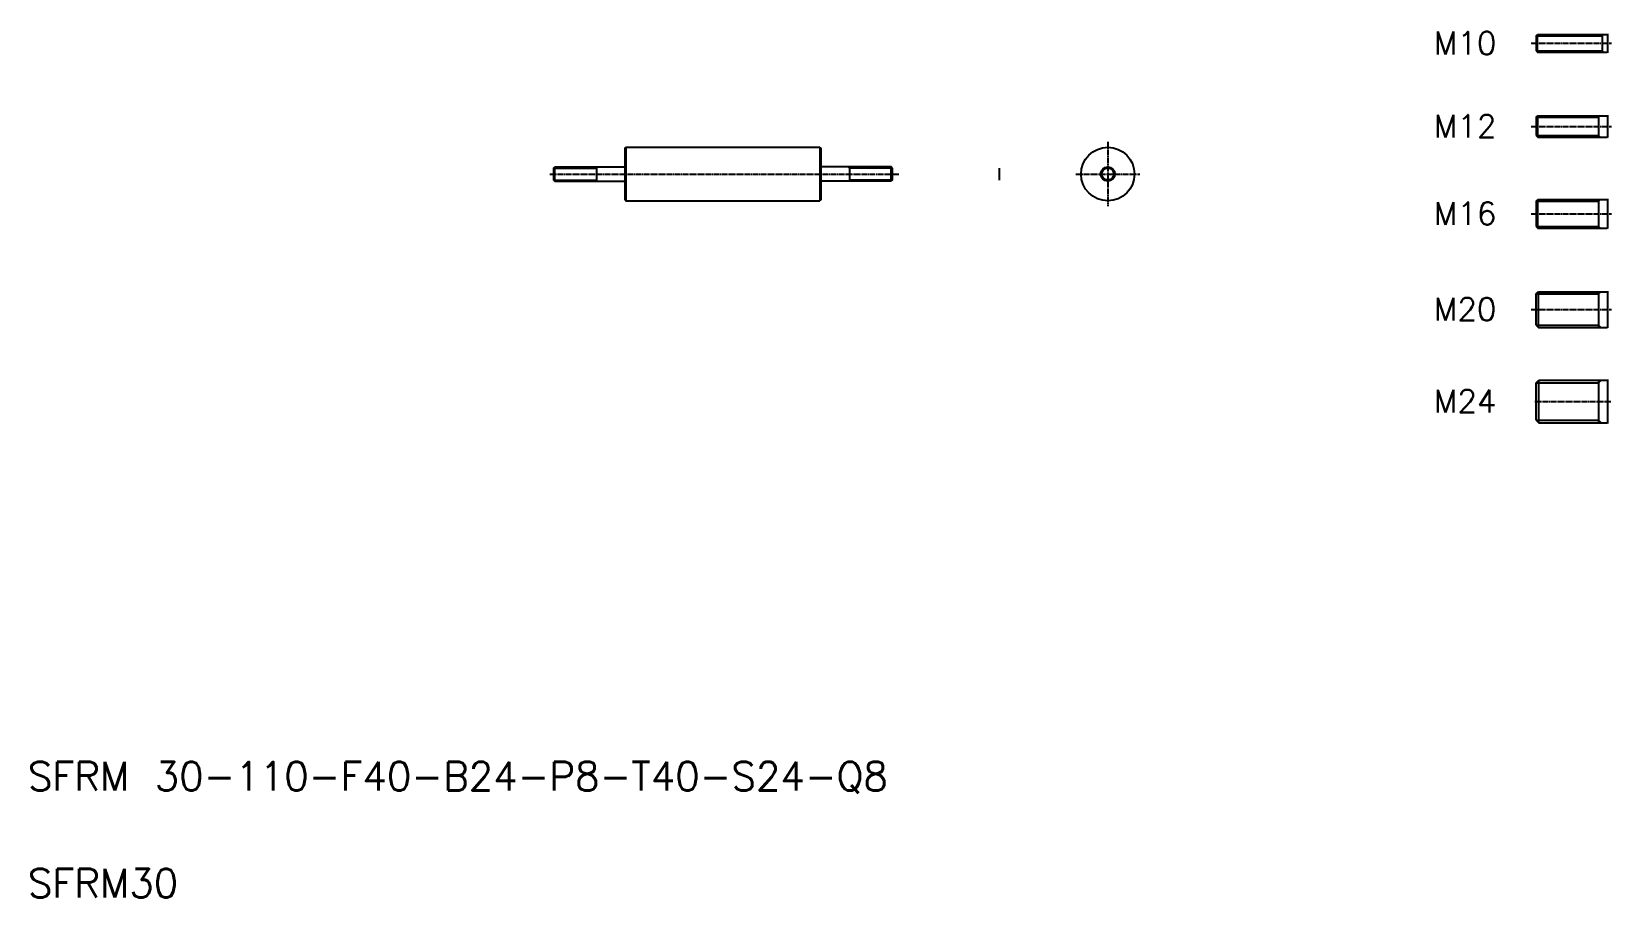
# Model space of a CAD drawing. Extents: x 42 to 929, y 40 to 526.
import ezdxf

# ---------------------------------------------------------------- set-up
doc = ezdxf.new("R2010")
doc.units = 0
doc.header["$LTSCALE"] = 0.25
doc.linetypes.add('CENTER', pattern=[17.5, 13, -1.5, 1.5, -1.5])
doc.layers.get('0').update_dxf_attribs({"linetype": 'CONTINUOUS'})
doc.layers.add('CENTER', color=1, linetype='CENTER')
doc.styles.get("Standard").update_dxf_attribs({"font": 'txt', "bigfont": 'BIGFONT'})

msp = doc.modelspace()

# ---------------------------------------------------------------- linework, layer by layer
at = {"color": 7, "linetype": 'CONTINUOUS'}
for p, q in [((886.48, 523.39), (887.23, 524.14)), ((887.23, 524.14), (926.18, 524.14)), ((887.23, 514.14), (887.23, 524.14)), ((886.48, 514.89), (887.23, 514.14)), ((887.23, 514.14), (926.18, 514.14)), ((886.48, 477.64), (887.36, 478.52)), ((887.36, 478.52), (926.18, 478.52)), ((887.36, 466.52), (887.36, 478.52)), ((886.48, 467.39), (887.36, 466.52)), ((887.36, 466.52), (926.18, 466.52)), ((374.99, 460.29), (375.49, 460.79)), ((374.99, 460.29), (374.99, 431.29)), ((375.49, 460.79), (484.49, 460.79)), ((375.49, 460.79), (375.49, 430.79)), ((484.49, 460.79), (484.49, 430.79)), ((484.49, 460.79), (484.99, 460.29)), ((484.99, 460.29), (484.99, 431.29)), ((334.99, 449.16), (335.62, 449.79)), ((335.62, 449.79), (374.79, 449.79)), ((335.62, 441.79), (335.62, 449.79)), ((524.37, 449.79), (485.19, 449.79)), ((524.99, 449.16), (524.37, 449.79)), ((524.37, 441.79), (524.37, 449.79)), ((334.99, 442.41), (335.62, 441.79)), ((335.62, 441.79), (374.79, 441.79)), ((524.37, 441.79), (485.19, 441.79)), ((524.99, 442.41), (524.37, 441.79)), ((374.99, 431.29), (375.49, 430.79)), ((375.49, 430.79), (484.49, 430.79)), ((484.99, 431.29), (484.49, 430.79)), ((886.48, 430.63), (887.36, 431.51)), ((887.36, 415.51), (887.36, 431.51)), ((887.36, 431.51), (926.18, 431.51)), ((886.48, 416.38), (887.36, 415.51)), ((887.36, 415.51), (926.18, 415.51)), ((886.48, 378.54), (887.73, 379.79)), ((887.73, 379.79), (926.18, 379.79)), ((887.73, 359.79), (887.73, 379.79)), ((886.48, 361.04), (887.73, 359.79)), ((887.73, 359.79), (926.18, 359.79)), ((886.48, 328.68), (887.98, 330.18)), ((887.98, 330.18), (926.18, 330.18)), ((887.98, 306.18), (887.98, 330.18)), ((886.48, 307.68), (887.98, 306.18)), ((887.98, 306.18), (926.18, 306.18))]:
    msp.add_line(p, q, dxfattribs=at)
at = {"color": 3, "linetype": 'CONTINUOUS'}
for p, q in [((886.48, 523.39), (923.48, 523.39)), ((923.48, 523.39), (924.23, 524.14)), ((886.48, 514.89), (923.48, 514.89)), ((923.48, 514.89), (924.23, 514.14)), ((886.48, 477.64), (921.48, 477.64)), ((921.48, 477.64), (922.36, 478.52)), ((886.48, 467.39), (921.48, 467.39)), ((921.48, 467.39), (922.36, 466.52)), ((334.99, 449.16), (358.99, 449.16)), ((358.99, 449.16), (359.62, 449.79)), ((500.99, 449.16), (500.37, 449.79)), ((524.99, 449.16), (500.99, 449.16)), ((334.99, 442.41), (358.99, 442.41)), ((358.99, 442.41), (359.62, 441.79)), ((500.99, 442.41), (500.37, 441.79)), ((524.99, 442.41), (500.99, 442.41)), ((886.48, 430.63), (921.48, 430.63)), ((921.48, 430.63), (922.36, 431.51)), ((886.48, 416.38), (921.48, 416.38)), ((921.48, 416.38), (922.36, 415.51)), ((886.48, 378.54), (921.48, 378.54)), ((921.48, 378.54), (922.73, 379.79)), ((886.48, 361.04), (921.48, 361.04)), ((921.48, 361.04), (922.73, 359.79)), ((886.48, 328.68), (921.48, 328.68)), ((921.48, 328.68), (922.98, 330.18)), ((886.48, 307.68), (921.48, 307.68)), ((921.48, 307.68), (922.98, 306.18))]:
    msp.add_line(p, q, dxfattribs=at)
for p, q in [((886.48, 523.39), (886.48, 514.89)), ((886.48, 477.64), (886.48, 467.39)), ((484.99, 453.04), (484.99, 453.04)), ((334.99, 449.16), (334.99, 442.41)), ((484.99, 445.79), (484.99, 445.79)), ((524.99, 449.16), (524.99, 442.41)), ((584.99, 449.16), (584.99, 442.41)), ((886.48, 430.63), (886.48, 416.38)), ((886.48, 361.04), (886.48, 378.54)), ((886.48, 307.68), (886.48, 328.68))]:
    msp.add_line(p, q)
at = {"color": 7}
for p, q in [((923.48, 524.14), (923.48, 514.14)), ((926.48, 524.44), (926.48, 513.84)), ((926.48, 478.82), (926.48, 466.22)), ((921.48, 478.52), (921.48, 466.52)), ((358.99, 449.79), (358.99, 441.79)), ((500.99, 449.79), (500.99, 441.79)), ((921.48, 431.51), (921.48, 415.51)), ((926.48, 431.81), (926.48, 415.21)), ((921.48, 379.79), (921.48, 359.79)), ((926.48, 380.09), (926.48, 359.49)), ((921.48, 330.18), (921.48, 306.18)), ((926.48, 330.48), (926.48, 305.88))]:
    msp.add_line(p, q, dxfattribs=at)
at = {"color": 7, "linetype": 'CONTINUOUS'}
for radius in [15, 4]:
    msp.add_circle((646.01, 445.79), radius, dxfattribs=at)
at = {"color": 3, "linetype": 'CONTINUOUS'}
msp.add_circle((646.01, 445.79), 3.38, dxfattribs=at)
at = {"color": 7, "linetype": 'CONTINUOUS'}
for centre, radius, start, end in [((926.18, 524.44), 0.3, 270, 0), ((926.18, 513.84), 0.3, 0, 90), ((926.18, 478.82), 0.3, 270, 0), ((926.18, 466.22), 0.3, 0, 90), ((374.79, 449.99), 0.2, 270, 0), ((485.19, 449.99), 0.2, 180, 270), ((374.79, 441.59), 0.2, 0, 90), ((485.19, 441.59), 0.2, 90, 180), ((926.18, 431.81), 0.3, 270, 0), ((926.18, 415.21), 0.3, 0, 90), ((926.18, 380.09), 0.3, 270, 0), ((926.18, 359.49), 0.3, 0, 90), ((926.18, 330.48), 0.3, 270, 0), ((926.18, 305.88), 0.3, 0, 90)]:
    msp.add_arc(centre, radius, start, end, dxfattribs=at)
at = {"layer": 'CENTER', "color": 1, "linetype": 'CENTER'}
for p, q in [((883.71, 519.14), (928.65, 519.14)), ((883.71, 472.52), (928.65, 472.52)), ((646.01, 463.79), (646.01, 427.79)), ((332.94, 445.79), (528.75, 445.79)), ((628.01, 445.79), (664.01, 445.79)), ((883.71, 423.51), (928.65, 423.51)), ((883.71, 369.79), (928.65, 369.79)), ((885.72, 318.18), (928.65, 318.18))]:
    msp.add_line(p, q, dxfattribs=at)

# ---------------------------------------------------------------- texts
for s, height, p in [('M10', 12.8, (829.05, 512.91)), ('M12', 12.8, (829.05, 466.29)), ('M16', 12.8, (829.05, 417.28)), ('M20', 12.8, (829.05, 363.56)), ('M24', 12.8, (829.05, 311.95)), ('SFRM 30-110-F40-B24-P8-T40-S24-Q8', 16, (40, 100)), ('SFRM30', 16, (40, 40))]:
    msp.add_text(s, height=height).set_placement(p)

doc.saveas('drawing.dxf')
